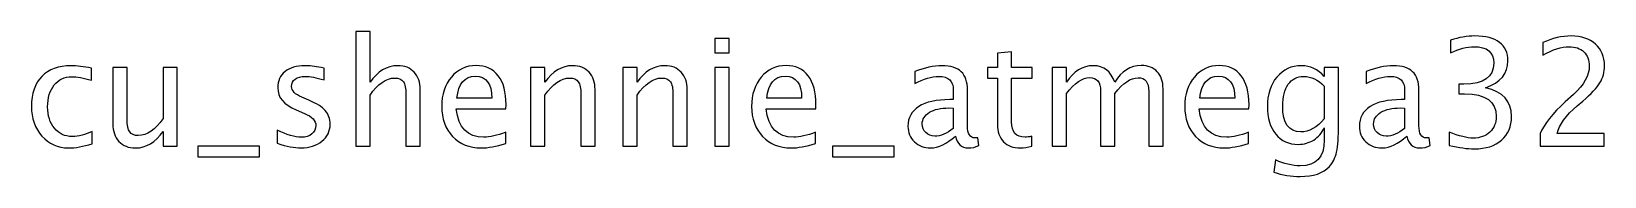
# Model space of a CAD drawing. Header units: centimetres. Extents: x -55 to 43, y -73 to 74.
# Drawn here: x -17.68 to -4.22, y 2.38 to 3.62 of the extents above; entities that cross this region are included whole.
import ezdxf

# ---------------------------------------------------------------- set-up
doc = ezdxf.new("R2010")
doc.units = ezdxf.units.CM
doc.header["$MEASUREMENT"] = 0
doc.layers.add('Layer 1', color=7, linetype='Continuous')

msp = doc.modelspace()

# ---------------------------------------------------------------- linework, layer by layer
at = {"layer": 'Layer 1'}
for points, knots in [([(-14.90123, 2.63997), (-14.90123, 2.63997), (-14.90123, 3.61914), (-14.90123, 3.61914), (-14.90123, 3.61914), (-14.90123, 3.61914), (-14.77931, 3.61914), (-14.77931, 3.61914), (-14.77931, 3.61914), (-14.77931, 3.61914), (-14.77931, 3.18586), (-14.77931, 3.18586), (-14.77931, 3.18586), (-14.71475, 3.28005), (-14.63559, 3.32704), (-14.54203, 3.32704), (-14.54203, 3.32704), (-14.48319, 3.32704), (-14.43641, 3.30863), (-14.40191, 3.27158), (-14.40191, 3.27158), (-14.36741, 3.23475), (-14.35005, 3.18501), (-14.35005, 3.12278), (-14.35005, 3.12278), (-14.35005, 3.12278), (-14.35005, 2.63997), (-14.35005, 2.63997), (-14.35005, 2.63997), (-14.35005, 2.63997), (-14.47197, 2.63997), (-14.47197, 2.63997), (-14.47197, 2.63997), (-14.47197, 2.63997), (-14.47197, 3.08299), (-14.47197, 3.08299), (-14.47197, 3.08299), (-14.47197, 3.13294), (-14.47938, 3.1685), (-14.49398, 3.18967), (-14.49398, 3.18967), (-14.5088, 3.21105), (-14.53314, 3.22163), (-14.56722, 3.22163), (-14.56722, 3.22163), (-14.64215, 3.22163), (-14.71285, 3.17274), (-14.77931, 3.07495), (-14.77931, 3.07495), (-14.77931, 3.07495), (-14.77931, 2.63997), (-14.77931, 2.63997), (-14.77931, 2.63997), (-14.77931, 2.63997), (-14.90123, 2.63997), (-14.90123, 2.63997)], [0, 0, 0, 0, 0.06666667, 0.06666667, 0.06666667, 0.06666667, 0.13333333, 0.13333333, 0.13333333, 0.13333333, 0.2, 0.2, 0.2, 0.2, 0.26666667, 0.26666667, 0.26666667, 0.26666667, 0.33333333, 0.33333333, 0.33333333, 0.33333333, 0.4, 0.4, 0.4, 0.4, 0.46666667, 0.46666667, 0.46666667, 0.46666667, 0.53333333, 0.53333333, 0.53333333, 0.53333333, 0.6, 0.6, 0.6, 0.6, 0.66666667, 0.66666667, 0.66666667, 0.66666667, 0.73333333, 0.73333333, 0.73333333, 0.73333333, 0.8, 0.8, 0.8, 0.8, 0.86666667, 0.86666667, 0.86666667, 0.86666667, 1, 1, 1, 1]), ([(-11.82888, 3.43626), (-11.82888, 3.43626), (-11.82888, 3.55818), (-11.82888, 3.55818), (-11.82888, 3.55818), (-11.82888, 3.55818), (-11.70696, 3.55818), (-11.70696, 3.55818), (-11.70696, 3.55818), (-11.70696, 3.55818), (-11.70696, 3.43626), (-11.70696, 3.43626), (-11.70696, 3.43626), (-11.70696, 3.43626), (-11.82888, 3.43626), (-11.82888, 3.43626)], [0, 0, 0, 0, 0.2, 0.2, 0.2, 0.2, 0.4, 0.4, 0.4, 0.4, 0.6, 0.6, 0.6, 0.6, 1, 1, 1, 1]), ([(-5.54894, 2.64632), (-5.54894, 2.64632), (-5.54894, 2.76062), (-5.54894, 2.76062), (-5.54894, 2.76062), (-5.46173, 2.72591), (-5.39336, 2.70855), (-5.3432, 2.70855), (-5.3432, 2.70855), (-5.28414, 2.70855), (-5.23652, 2.72548), (-5.1999, 2.75956), (-5.1999, 2.75956), (-5.16328, 2.79364), (-5.14508, 2.83809), (-5.14508, 2.8927), (-5.14508, 2.8927), (-5.14508, 3.02224), (-5.23525, 3.08701), (-5.41559, 3.08701), (-5.41559, 3.08701), (-5.41559, 3.08701), (-5.46385, 3.08701), (-5.46385, 3.08701), (-5.46385, 3.08701), (-5.46385, 3.08701), (-5.46385, 3.16893), (-5.46385, 3.16893), (-5.46385, 3.16893), (-5.46385, 3.16893), (-5.42109, 3.16956), (-5.42109, 3.16956), (-5.42109, 3.16956), (-5.25155, 3.16956), (-5.16667, 3.22925), (-5.16667, 3.34884), (-5.16667, 3.34884), (-5.16667, 3.44261), (-5.22297, 3.4896), (-5.33537, 3.4896), (-5.33537, 3.4896), (-5.39569, 3.4896), (-5.46258, 3.47224), (-5.53624, 3.43753), (-5.53624, 3.43753), (-5.53624, 3.43753), (-5.53624, 3.54421), (-5.53624, 3.54421), (-5.53624, 3.54421), (-5.46406, 3.56876), (-5.39442, 3.58104), (-5.32754, 3.58104), (-5.32754, 3.58104), (-5.23652, 3.58104), (-5.16646, 3.56284), (-5.11777, 3.52643), (-5.11777, 3.52643), (-5.06909, 3.49024), (-5.04475, 3.43753), (-5.04475, 3.36853), (-5.04475, 3.36853), (-5.04475, 3.26079), (-5.10846, 3.18395), (-5.2361, 3.13823), (-5.2361, 3.13823), (-5.08814, 3.10373), (-5.01427, 3.02266), (-5.01427, 2.89461), (-5.01427, 2.89461), (-5.01427, 2.80825), (-5.04284, 2.7403), (-5.09978, 2.69098), (-5.09978, 2.69098), (-5.15672, 2.64166), (-5.23504, 2.61711), (-5.33452, 2.61711), (-5.33452, 2.61711), (-5.39125, 2.61711), (-5.46258, 2.62685), (-5.54894, 2.64632)], [0, 0, 0, 0, 0.04761905, 0.04761905, 0.04761905, 0.04761905, 0.0952381, 0.0952381, 0.0952381, 0.0952381, 0.14285714, 0.14285714, 0.14285714, 0.14285714, 0.19047619, 0.19047619, 0.19047619, 0.19047619, 0.23809524, 0.23809524, 0.23809524, 0.23809524, 0.28571429, 0.28571429, 0.28571429, 0.28571429, 0.33333333, 0.33333333, 0.33333333, 0.33333333, 0.38095238, 0.38095238, 0.38095238, 0.38095238, 0.42857143, 0.42857143, 0.42857143, 0.42857143, 0.47619048, 0.47619048, 0.47619048, 0.47619048, 0.52380952, 0.52380952, 0.52380952, 0.52380952, 0.57142857, 0.57142857, 0.57142857, 0.57142857, 0.61904762, 0.61904762, 0.61904762, 0.61904762, 0.66666667, 0.66666667, 0.66666667, 0.66666667, 0.71428571, 0.71428571, 0.71428571, 0.71428571, 0.76190476, 0.76190476, 0.76190476, 0.76190476, 0.80952381, 0.80952381, 0.80952381, 0.80952381, 0.85714286, 0.85714286, 0.85714286, 0.85714286, 0.9047619, 0.9047619, 0.9047619, 0.9047619, 1, 1, 1, 1]), ([(-4.77001, 2.63997), (-4.77001, 2.63997), (-4.77001, 2.74665), (-4.77001, 2.74665), (-4.77001, 2.74665), (-4.73445, 2.82984), (-4.66269, 2.92064), (-4.55453, 3.01864), (-4.55453, 3.01864), (-4.55453, 3.01864), (-4.48468, 3.0813), (-4.48468, 3.0813), (-4.48468, 3.0813), (-4.39472, 3.163), (-4.34964, 3.24386), (-4.34964, 3.32429), (-4.34964, 3.32429), (-4.34964, 3.37572), (-4.36509, 3.41594), (-4.39578, 3.44536), (-4.39578, 3.44536), (-4.42647, 3.47478), (-4.46902, 3.4896), (-4.52299, 3.4896), (-4.52299, 3.4896), (-4.58607, 3.4896), (-4.66079, 3.46547), (-4.74715, 3.41721), (-4.74715, 3.41721), (-4.74715, 3.41721), (-4.74715, 3.52389), (-4.74715, 3.52389), (-4.74715, 3.52389), (-4.66566, 3.56199), (-4.58459, 3.58104), (-4.50373, 3.58104), (-4.50373, 3.58104), (-4.4178, 3.58104), (-4.34879, 3.55797), (-4.29672, 3.51161), (-4.29672, 3.51161), (-4.24486, 3.46526), (-4.21883, 3.40388), (-4.21883, 3.32725), (-4.21883, 3.32725), (-4.21883, 3.27222), (-4.23195, 3.22332), (-4.2582, 3.18078), (-4.2582, 3.18078), (-4.28466, 3.13802), (-4.33355, 3.08638), (-4.40531, 3.02542), (-4.40531, 3.02542), (-4.40531, 3.02542), (-4.45251, 2.9852), (-4.45251, 2.9852), (-4.45251, 2.9852), (-4.55072, 2.90201), (-4.60745, 2.82243), (-4.62269, 2.74665), (-4.62269, 2.74665), (-4.62269, 2.74665), (-4.22264, 2.74665), (-4.22264, 2.74665), (-4.22264, 2.74665), (-4.22264, 2.74665), (-4.22264, 2.63997), (-4.22264, 2.63997), (-4.22264, 2.63997), (-4.22264, 2.63997), (-4.77001, 2.63997), (-4.77001, 2.63997)], [0, 0, 0, 0, 0.05263158, 0.05263158, 0.05263158, 0.05263158, 0.10526316, 0.10526316, 0.10526316, 0.10526316, 0.15789474, 0.15789474, 0.15789474, 0.15789474, 0.21052632, 0.21052632, 0.21052632, 0.21052632, 0.26315789, 0.26315789, 0.26315789, 0.26315789, 0.31578947, 0.31578947, 0.31578947, 0.31578947, 0.36842105, 0.36842105, 0.36842105, 0.36842105, 0.42105263, 0.42105263, 0.42105263, 0.42105263, 0.47368421, 0.47368421, 0.47368421, 0.47368421, 0.52631579, 0.52631579, 0.52631579, 0.52631579, 0.57894737, 0.57894737, 0.57894737, 0.57894737, 0.63157895, 0.63157895, 0.63157895, 0.63157895, 0.68421053, 0.68421053, 0.68421053, 0.68421053, 0.73684211, 0.73684211, 0.73684211, 0.73684211, 0.78947368, 0.78947368, 0.78947368, 0.78947368, 0.84210526, 0.84210526, 0.84210526, 0.84210526, 0.89473684, 0.89473684, 0.89473684, 0.89473684, 1, 1, 1, 1]), ([(-9.11701, 2.64018), (-9.15469, 2.62981), (-9.18749, 2.62473), (-9.21522, 2.62473), (-9.21522, 2.62473), (-9.27745, 2.62473), (-9.32592, 2.64251), (-9.36064, 2.67807), (-9.36064, 2.67807), (-9.39556, 2.71363), (-9.41292, 2.76295), (-9.41292, 2.82624), (-9.41292, 2.82624), (-9.41292, 2.82624), (-9.41292, 3.22163), (-9.41292, 3.22163), (-9.41292, 3.22163), (-9.41292, 3.22163), (-9.49716, 3.22163), (-9.49716, 3.22163), (-9.49716, 3.22163), (-9.49716, 3.22163), (-9.49716, 3.31307), (-9.49716, 3.31307), (-9.49716, 3.31307), (-9.49716, 3.31307), (-9.41292, 3.31307), (-9.41292, 3.31307), (-9.41292, 3.31307), (-9.41292, 3.31307), (-9.41292, 3.43478), (-9.41292, 3.43478), (-9.41292, 3.43478), (-9.41292, 3.43478), (-9.291, 3.44642), (-9.291, 3.44642), (-9.291, 3.44642), (-9.291, 3.44642), (-9.291, 3.31307), (-9.291, 3.31307), (-9.291, 3.31307), (-9.291, 3.31307), (-9.11447, 3.31307), (-9.11447, 3.31307), (-9.11447, 3.31307), (-9.11447, 3.31307), (-9.11447, 3.22163), (-9.11447, 3.22163), (-9.11447, 3.22163), (-9.11447, 3.22163), (-9.291, 3.22163), (-9.291, 3.22163), (-9.291, 3.22163), (-9.291, 3.22163), (-9.291, 2.84825), (-9.291, 2.84825), (-9.291, 2.84825), (-9.291, 2.7602), (-9.25269, 2.71617), (-9.17628, 2.71617), (-9.17628, 2.71617), (-9.15998, 2.71617), (-9.14029, 2.71892), (-9.11701, 2.72421), (-9.11701, 2.72421), (-9.11701, 2.72421), (-9.11701, 2.64018), (-9.11701, 2.64018)], [0, 0, 0, 0, 0.05555556, 0.05555556, 0.05555556, 0.05555556, 0.11111111, 0.11111111, 0.11111111, 0.11111111, 0.16666667, 0.16666667, 0.16666667, 0.16666667, 0.22222222, 0.22222222, 0.22222222, 0.22222222, 0.27777778, 0.27777778, 0.27777778, 0.27777778, 0.33333333, 0.33333333, 0.33333333, 0.33333333, 0.38888889, 0.38888889, 0.38888889, 0.38888889, 0.44444444, 0.44444444, 0.44444444, 0.44444444, 0.5, 0.5, 0.5, 0.5, 0.55555556, 0.55555556, 0.55555556, 0.55555556, 0.61111111, 0.61111111, 0.61111111, 0.61111111, 0.66666667, 0.66666667, 0.66666667, 0.66666667, 0.72222222, 0.72222222, 0.72222222, 0.72222222, 0.77777778, 0.77777778, 0.77777778, 0.77777778, 0.83333333, 0.83333333, 0.83333333, 0.83333333, 0.88888889, 0.88888889, 0.88888889, 0.88888889, 1, 1, 1, 1]), ([(-17.15506, 2.66029), (-17.23401, 2.63658), (-17.30217, 2.62473), (-17.35953, 2.62473), (-17.35953, 2.62473), (-17.45055, 2.62473), (-17.5259, 2.65839), (-17.5858, 2.72548), (-17.5858, 2.72548), (-17.6457, 2.79279), (-17.67576, 2.87767), (-17.67576, 2.97991), (-17.67576, 2.97991), (-17.67576, 3.08913), (-17.64613, 3.17443), (-17.58686, 3.23539), (-17.58686, 3.23539), (-17.52759, 3.29656), (-17.44483, 3.32704), (-17.33857, 3.32704), (-17.33857, 3.32704), (-17.28629, 3.32704), (-17.22745, 3.31984), (-17.16268, 3.30545), (-17.16268, 3.30545), (-17.16268, 3.30545), (-17.16268, 3.20258), (-17.16268, 3.20258), (-17.16268, 3.20258), (-17.23147, 3.2229), (-17.28756, 3.23306), (-17.33074, 3.23306), (-17.33074, 3.23306), (-17.3934, 3.23306), (-17.44356, 3.20957), (-17.48103, 3.16279), (-17.48103, 3.16279), (-17.51849, 3.11601), (-17.53733, 3.05357), (-17.53733, 2.97567), (-17.53733, 2.97567), (-17.53733, 2.90011), (-17.51786, 2.83915), (-17.47912, 2.79237), (-17.47912, 2.79237), (-17.44039, 2.7458), (-17.3898, 2.72252), (-17.32693, 2.72252), (-17.32693, 2.72252), (-17.27126, 2.72252), (-17.21411, 2.73691), (-17.15506, 2.7657), (-17.15506, 2.7657), (-17.15506, 2.7657), (-17.15506, 2.66029), (-17.15506, 2.66029)], [0, 0, 0, 0, 0.06666667, 0.06666667, 0.06666667, 0.06666667, 0.13333333, 0.13333333, 0.13333333, 0.13333333, 0.2, 0.2, 0.2, 0.2, 0.26666667, 0.26666667, 0.26666667, 0.26666667, 0.33333333, 0.33333333, 0.33333333, 0.33333333, 0.4, 0.4, 0.4, 0.4, 0.46666667, 0.46666667, 0.46666667, 0.46666667, 0.53333333, 0.53333333, 0.53333333, 0.53333333, 0.6, 0.6, 0.6, 0.6, 0.66666667, 0.66666667, 0.66666667, 0.66666667, 0.73333333, 0.73333333, 0.73333333, 0.73333333, 0.8, 0.8, 0.8, 0.8, 0.86666667, 0.86666667, 0.86666667, 0.86666667, 1, 1, 1, 1]), ([(-16.55033, 2.63997), (-16.55033, 2.63997), (-16.55033, 2.76655), (-16.55033, 2.76655), (-16.55033, 2.76655), (-16.61531, 2.67193), (-16.69426, 2.62473), (-16.78697, 2.62473), (-16.78697, 2.62473), (-16.84582, 2.62473), (-16.89259, 2.64315), (-16.92731, 2.68019), (-16.92731, 2.68019), (-16.96223, 2.71723), (-16.97959, 2.76697), (-16.97959, 2.82984), (-16.97959, 2.82984), (-16.97959, 2.82984), (-16.97959, 3.31307), (-16.97959, 3.31307), (-16.97959, 3.31307), (-16.97959, 3.31307), (-16.85767, 3.31307), (-16.85767, 3.31307), (-16.85767, 3.31307), (-16.85767, 3.31307), (-16.85767, 2.86963), (-16.85767, 2.86963), (-16.85767, 2.86963), (-16.85767, 2.81904), (-16.85026, 2.78327), (-16.83566, 2.7621), (-16.83566, 2.7621), (-16.82084, 2.74072), (-16.79629, 2.73014), (-16.76178, 2.73014), (-16.76178, 2.73014), (-16.68728, 2.73014), (-16.61658, 2.77904), (-16.55033, 2.87704), (-16.55033, 2.87704), (-16.55033, 2.87704), (-16.55033, 3.31307), (-16.55033, 3.31307), (-16.55033, 3.31307), (-16.55033, 3.31307), (-16.42841, 3.31307), (-16.42841, 3.31307), (-16.42841, 3.31307), (-16.42841, 3.31307), (-16.42841, 2.63997), (-16.42841, 2.63997), (-16.42841, 2.63997), (-16.42841, 2.63997), (-16.55033, 2.63997), (-16.55033, 2.63997)], [0, 0, 0, 0, 0.06666667, 0.06666667, 0.06666667, 0.06666667, 0.13333333, 0.13333333, 0.13333333, 0.13333333, 0.2, 0.2, 0.2, 0.2, 0.26666667, 0.26666667, 0.26666667, 0.26666667, 0.33333333, 0.33333333, 0.33333333, 0.33333333, 0.4, 0.4, 0.4, 0.4, 0.46666667, 0.46666667, 0.46666667, 0.46666667, 0.53333333, 0.53333333, 0.53333333, 0.53333333, 0.6, 0.6, 0.6, 0.6, 0.66666667, 0.66666667, 0.66666667, 0.66666667, 0.73333333, 0.73333333, 0.73333333, 0.73333333, 0.8, 0.8, 0.8, 0.8, 0.86666667, 0.86666667, 0.86666667, 0.86666667, 1, 1, 1, 1]), ([(-15.57285, 2.6641), (-15.57285, 2.6641), (-15.57285, 2.77586), (-15.57285, 2.77586), (-15.57285, 2.77586), (-15.49305, 2.73607), (-15.42384, 2.71617), (-15.36478, 2.71617), (-15.36478, 2.71617), (-15.32964, 2.71617), (-15.30043, 2.7257), (-15.27736, 2.74475), (-15.27736, 2.74475), (-15.25429, 2.76358), (-15.24265, 2.78729), (-15.24265, 2.81587), (-15.24265, 2.81587), (-15.24265, 2.85756), (-15.27503, 2.89207), (-15.3398, 2.91937), (-15.3398, 2.91937), (-15.3398, 2.91937), (-15.41114, 2.94964), (-15.41114, 2.94964), (-15.41114, 2.94964), (-15.51633, 2.99324), (-15.56904, 3.05632), (-15.56904, 3.13823), (-15.56904, 3.13823), (-15.56904, 3.19687), (-15.5483, 3.24301), (-15.50681, 3.27666), (-15.50681, 3.27666), (-15.46532, 3.31032), (-15.40838, 3.32704), (-15.33621, 3.32704), (-15.33621, 3.32704), (-15.29874, 3.32704), (-15.25217, 3.32196), (-15.19693, 3.31159), (-15.19693, 3.31159), (-15.19693, 3.31159), (-15.17153, 3.30672), (-15.17153, 3.30672), (-15.17153, 3.30672), (-15.17153, 3.30672), (-15.17153, 3.20512), (-15.17153, 3.20512), (-15.17153, 3.20512), (-15.23947, 3.22544), (-15.29366, 3.2356), (-15.33409, 3.2356), (-15.33409, 3.2356), (-15.36965, 3.2356), (-15.3978, 3.22777), (-15.41918, 3.21232), (-15.41918, 3.21232), (-15.44035, 3.19687), (-15.45093, 3.17612), (-15.45093, 3.15009), (-15.45093, 3.15009), (-15.45093, 3.11347), (-15.4213, 3.08235), (-15.36182, 3.05717), (-15.36182, 3.05717), (-15.36182, 3.05717), (-15.30319, 3.0324), (-15.30319, 3.0324), (-15.30319, 3.0324), (-15.23672, 3.00446), (-15.18973, 2.97483), (-15.16222, 2.94371), (-15.16222, 2.94371), (-15.13449, 2.9126), (-15.12073, 2.87365), (-15.12073, 2.82708), (-15.12073, 2.82708), (-15.12073, 2.76803), (-15.14401, 2.71956), (-15.19079, 2.68167), (-15.19079, 2.68167), (-15.23736, 2.64378), (-15.29705, 2.62473), (-15.36965, 2.62473), (-15.36965, 2.62473), (-15.42553, 2.62473), (-15.49305, 2.63785), (-15.57285, 2.6641)], [0, 0, 0, 0, 0.04347826, 0.04347826, 0.04347826, 0.04347826, 0.08695652, 0.08695652, 0.08695652, 0.08695652, 0.13043478, 0.13043478, 0.13043478, 0.13043478, 0.17391304, 0.17391304, 0.17391304, 0.17391304, 0.2173913, 0.2173913, 0.2173913, 0.2173913, 0.26086957, 0.26086957, 0.26086957, 0.26086957, 0.30434783, 0.30434783, 0.30434783, 0.30434783, 0.34782609, 0.34782609, 0.34782609, 0.34782609, 0.39130435, 0.39130435, 0.39130435, 0.39130435, 0.43478261, 0.43478261, 0.43478261, 0.43478261, 0.47826087, 0.47826087, 0.47826087, 0.47826087, 0.52173913, 0.52173913, 0.52173913, 0.52173913, 0.56521739, 0.56521739, 0.56521739, 0.56521739, 0.60869565, 0.60869565, 0.60869565, 0.60869565, 0.65217391, 0.65217391, 0.65217391, 0.65217391, 0.69565217, 0.69565217, 0.69565217, 0.69565217, 0.73913043, 0.73913043, 0.73913043, 0.73913043, 0.7826087, 0.7826087, 0.7826087, 0.7826087, 0.82608696, 0.82608696, 0.82608696, 0.82608696, 0.86956522, 0.86956522, 0.86956522, 0.86956522, 0.91304348, 0.91304348, 0.91304348, 0.91304348, 1, 1, 1, 1]), ([(-13.61895, 2.66156), (-13.70086, 2.63701), (-13.77093, 2.62473), (-13.82935, 2.62473), (-13.82935, 2.62473), (-13.92904, 2.62473), (-14.01011, 2.65775), (-14.07255, 2.72358), (-14.07255, 2.72358), (-14.13499, 2.78941), (-14.16632, 2.87471), (-14.16632, 2.9797), (-14.16632, 2.9797), (-14.16632, 3.08151), (-14.1388, 3.16512), (-14.08356, 3.23052), (-14.08356, 3.23052), (-14.02831, 3.29571), (-13.95762, 3.32831), (-13.87147, 3.32831), (-13.87147, 3.32831), (-13.78998, 3.32831), (-13.7269, 3.29931), (-13.68245, 3.24132), (-13.68245, 3.24132), (-13.638, 3.18332), (-13.61577, 3.10119), (-13.61577, 2.99472), (-13.61577, 2.99472), (-13.61577, 2.99472), (-13.61641, 2.95747), (-13.61641, 2.95747), (-13.61641, 2.95747), (-13.61641, 2.95747), (-14.04186, 2.95747), (-14.04186, 2.95747), (-14.04186, 2.95747), (-14.02408, 2.7966), (-13.94555, 2.71617), (-13.80649, 2.71617), (-13.80649, 2.71617), (-13.75547, 2.71617), (-13.69303, 2.73056), (-13.61895, 2.75935), (-13.61895, 2.75935), (-13.61895, 2.75935), (-13.61895, 2.66156), (-13.61895, 2.66156)], [0, 0, 0, 0, 0.07692308, 0.07692308, 0.07692308, 0.07692308, 0.15384615, 0.15384615, 0.15384615, 0.15384615, 0.23076923, 0.23076923, 0.23076923, 0.23076923, 0.30769231, 0.30769231, 0.30769231, 0.30769231, 0.38461538, 0.38461538, 0.38461538, 0.38461538, 0.46153846, 0.46153846, 0.46153846, 0.46153846, 0.53846154, 0.53846154, 0.53846154, 0.53846154, 0.61538462, 0.61538462, 0.61538462, 0.61538462, 0.69230769, 0.69230769, 0.69230769, 0.69230769, 0.76923077, 0.76923077, 0.76923077, 0.76923077, 0.84615385, 0.84615385, 0.84615385, 0.84615385, 1, 1, 1, 1]), ([(-14.03551, 3.04891), (-14.03551, 3.04891), (-13.73833, 3.04891), (-13.73833, 3.04891), (-13.73833, 3.04891), (-13.73833, 3.17422), (-13.78511, 3.23687), (-13.87845, 3.23687), (-13.87845, 3.23687), (-13.97243, 3.23687), (-14.02471, 3.17422), (-14.03551, 3.04891)], [0, 0, 0, 0, 0.25, 0.25, 0.25, 0.25, 0.5, 0.5, 0.5, 0.5, 1, 1, 1, 1]), ([(-13.40538, 2.63997), (-13.40538, 2.63997), (-13.40538, 3.31307), (-13.40538, 3.31307), (-13.40538, 3.31307), (-13.40538, 3.31307), (-13.28346, 3.31307), (-13.28346, 3.31307), (-13.28346, 3.31307), (-13.28346, 3.31307), (-13.28346, 3.18586), (-13.28346, 3.18586), (-13.28346, 3.18586), (-13.2189, 3.28005), (-13.13974, 3.32704), (-13.04618, 3.32704), (-13.04618, 3.32704), (-12.98734, 3.32704), (-12.94056, 3.30863), (-12.90606, 3.27158), (-12.90606, 3.27158), (-12.87156, 3.23475), (-12.8542, 3.18501), (-12.8542, 3.12278), (-12.8542, 3.12278), (-12.8542, 3.12278), (-12.8542, 2.63997), (-12.8542, 2.63997), (-12.8542, 2.63997), (-12.8542, 2.63997), (-12.97612, 2.63997), (-12.97612, 2.63997), (-12.97612, 2.63997), (-12.97612, 2.63997), (-12.97612, 3.08299), (-12.97612, 3.08299), (-12.97612, 3.08299), (-12.97612, 3.13294), (-12.98353, 3.1685), (-12.99813, 3.18967), (-12.99813, 3.18967), (-13.01295, 3.21105), (-13.03729, 3.22163), (-13.07137, 3.22163), (-13.07137, 3.22163), (-13.1463, 3.22163), (-13.217, 3.17274), (-13.28346, 3.07495), (-13.28346, 3.07495), (-13.28346, 3.07495), (-13.28346, 2.63997), (-13.28346, 2.63997), (-13.28346, 2.63997), (-13.28346, 2.63997), (-13.40538, 2.63997), (-13.40538, 2.63997)], [0, 0, 0, 0, 0.06666667, 0.06666667, 0.06666667, 0.06666667, 0.13333333, 0.13333333, 0.13333333, 0.13333333, 0.2, 0.2, 0.2, 0.2, 0.26666667, 0.26666667, 0.26666667, 0.26666667, 0.33333333, 0.33333333, 0.33333333, 0.33333333, 0.4, 0.4, 0.4, 0.4, 0.46666667, 0.46666667, 0.46666667, 0.46666667, 0.53333333, 0.53333333, 0.53333333, 0.53333333, 0.6, 0.6, 0.6, 0.6, 0.66666667, 0.66666667, 0.66666667, 0.66666667, 0.73333333, 0.73333333, 0.73333333, 0.73333333, 0.8, 0.8, 0.8, 0.8, 0.86666667, 0.86666667, 0.86666667, 0.86666667, 1, 1, 1, 1]), ([(-12.61713, 2.63997), (-12.61713, 2.63997), (-12.61713, 3.31307), (-12.61713, 3.31307), (-12.61713, 3.31307), (-12.61713, 3.31307), (-12.49521, 3.31307), (-12.49521, 3.31307), (-12.49521, 3.31307), (-12.49521, 3.31307), (-12.49521, 3.18586), (-12.49521, 3.18586), (-12.49521, 3.18586), (-12.43065, 3.28005), (-12.35149, 3.32704), (-12.25793, 3.32704), (-12.25793, 3.32704), (-12.19909, 3.32704), (-12.15231, 3.30863), (-12.11781, 3.27158), (-12.11781, 3.27158), (-12.08331, 3.23475), (-12.06595, 3.18501), (-12.06595, 3.12278), (-12.06595, 3.12278), (-12.06595, 3.12278), (-12.06595, 2.63997), (-12.06595, 2.63997), (-12.06595, 2.63997), (-12.06595, 2.63997), (-12.18787, 2.63997), (-12.18787, 2.63997), (-12.18787, 2.63997), (-12.18787, 2.63997), (-12.18787, 3.08299), (-12.18787, 3.08299), (-12.18787, 3.08299), (-12.18787, 3.13294), (-12.19528, 3.1685), (-12.20988, 3.18967), (-12.20988, 3.18967), (-12.2247, 3.21105), (-12.24904, 3.22163), (-12.28312, 3.22163), (-12.28312, 3.22163), (-12.35805, 3.22163), (-12.42875, 3.17274), (-12.49521, 3.07495), (-12.49521, 3.07495), (-12.49521, 3.07495), (-12.49521, 2.63997), (-12.49521, 2.63997), (-12.49521, 2.63997), (-12.49521, 2.63997), (-12.61713, 2.63997), (-12.61713, 2.63997)], [0, 0, 0, 0, 0.06666667, 0.06666667, 0.06666667, 0.06666667, 0.13333333, 0.13333333, 0.13333333, 0.13333333, 0.2, 0.2, 0.2, 0.2, 0.26666667, 0.26666667, 0.26666667, 0.26666667, 0.33333333, 0.33333333, 0.33333333, 0.33333333, 0.4, 0.4, 0.4, 0.4, 0.46666667, 0.46666667, 0.46666667, 0.46666667, 0.53333333, 0.53333333, 0.53333333, 0.53333333, 0.6, 0.6, 0.6, 0.6, 0.66666667, 0.66666667, 0.66666667, 0.66666667, 0.73333333, 0.73333333, 0.73333333, 0.73333333, 0.8, 0.8, 0.8, 0.8, 0.86666667, 0.86666667, 0.86666667, 0.86666667, 1, 1, 1, 1]), ([(-11.82888, 2.63997), (-11.82888, 2.63997), (-11.82888, 3.31307), (-11.82888, 3.31307), (-11.82888, 3.31307), (-11.82888, 3.31307), (-11.70696, 3.31307), (-11.70696, 3.31307), (-11.70696, 3.31307), (-11.70696, 3.31307), (-11.70696, 2.63997), (-11.70696, 2.63997), (-11.70696, 2.63997), (-11.70696, 2.63997), (-11.82888, 2.63997), (-11.82888, 2.63997)], [0, 0, 0, 0, 0.2, 0.2, 0.2, 0.2, 0.4, 0.4, 0.4, 0.4, 0.6, 0.6, 0.6, 0.6, 1, 1, 1, 1]), ([(-10.96782, 2.66156), (-11.04973, 2.63701), (-11.1198, 2.62473), (-11.17822, 2.62473), (-11.17822, 2.62473), (-11.27791, 2.62473), (-11.35898, 2.65775), (-11.42142, 2.72358), (-11.42142, 2.72358), (-11.48386, 2.78941), (-11.51519, 2.87471), (-11.51519, 2.9797), (-11.51519, 2.9797), (-11.51519, 3.08151), (-11.48767, 3.16512), (-11.43243, 3.23052), (-11.43243, 3.23052), (-11.37718, 3.29571), (-11.30649, 3.32831), (-11.22034, 3.32831), (-11.22034, 3.32831), (-11.13885, 3.32831), (-11.07577, 3.29931), (-11.03132, 3.24132), (-11.03132, 3.24132), (-10.98687, 3.18332), (-10.96464, 3.10119), (-10.96464, 2.99472), (-10.96464, 2.99472), (-10.96464, 2.99472), (-10.96528, 2.95747), (-10.96528, 2.95747), (-10.96528, 2.95747), (-10.96528, 2.95747), (-11.39073, 2.95747), (-11.39073, 2.95747), (-11.39073, 2.95747), (-11.37295, 2.7966), (-11.29442, 2.71617), (-11.15536, 2.71617), (-11.15536, 2.71617), (-11.10434, 2.71617), (-11.0419, 2.73056), (-10.96782, 2.75935), (-10.96782, 2.75935), (-10.96782, 2.75935), (-10.96782, 2.66156), (-10.96782, 2.66156)], [0, 0, 0, 0, 0.07692308, 0.07692308, 0.07692308, 0.07692308, 0.15384615, 0.15384615, 0.15384615, 0.15384615, 0.23076923, 0.23076923, 0.23076923, 0.23076923, 0.30769231, 0.30769231, 0.30769231, 0.30769231, 0.38461538, 0.38461538, 0.38461538, 0.38461538, 0.46153846, 0.46153846, 0.46153846, 0.46153846, 0.53846154, 0.53846154, 0.53846154, 0.53846154, 0.61538462, 0.61538462, 0.61538462, 0.61538462, 0.69230769, 0.69230769, 0.69230769, 0.69230769, 0.76923077, 0.76923077, 0.76923077, 0.76923077, 0.84615385, 0.84615385, 0.84615385, 0.84615385, 1, 1, 1, 1]), ([(-11.38438, 3.04891), (-11.38438, 3.04891), (-11.0872, 3.04891), (-11.0872, 3.04891), (-11.0872, 3.04891), (-11.0872, 3.17422), (-11.13398, 3.23687), (-11.22732, 3.23687), (-11.22732, 3.23687), (-11.3213, 3.23687), (-11.37358, 3.17422), (-11.38438, 3.04891)], [0, 0, 0, 0, 0.25, 0.25, 0.25, 0.25, 0.5, 0.5, 0.5, 0.5, 1, 1, 1, 1]), ([(-9.77233, 2.7257), (-9.84556, 2.65839), (-9.91605, 2.62473), (-9.98378, 2.62473), (-9.98378, 2.62473), (-10.03945, 2.62473), (-10.08581, 2.64209), (-10.12242, 2.67701), (-10.12242, 2.67701), (-10.15925, 2.71194), (-10.17767, 2.75596), (-10.17767, 2.80909), (-10.17767, 2.80909), (-10.17767, 2.88254), (-10.14677, 2.93906), (-10.08496, 2.97843), (-10.08496, 2.97843), (-10.02315, 3.0178), (-9.93446, 3.03748), (-9.81889, 3.03748), (-9.81889, 3.03748), (-9.81889, 3.03748), (-9.79032, 3.03748), (-9.79032, 3.03748), (-9.79032, 3.03748), (-9.79032, 3.03748), (-9.79032, 3.11855), (-9.79032, 3.11855), (-9.79032, 3.11855), (-9.79032, 3.19665), (-9.83096, 3.2356), (-9.91245, 3.2356), (-9.91245, 3.2356), (-9.97553, 3.2356), (-10.04453, 3.2157), (-10.11925, 3.17591), (-10.11925, 3.17591), (-10.11925, 3.17591), (-10.11925, 3.27624), (-10.11925, 3.27624), (-10.11925, 3.27624), (-10.03712, 3.31011), (-9.95965, 3.32704), (-9.88705, 3.32704), (-9.88705, 3.32704), (-9.81233, 3.32704), (-9.75709, 3.31011), (-9.72174, 3.27603), (-9.72174, 3.27603), (-9.68618, 3.24195), (-9.6684, 3.18946), (-9.6684, 3.11855), (-9.6684, 3.11855), (-9.6684, 3.11855), (-9.6684, 2.81438), (-9.6684, 2.81438), (-9.6684, 2.81438), (-9.6684, 2.74475), (-9.64702, 2.70982), (-9.60405, 2.70982), (-9.60405, 2.70982), (-9.59876, 2.70982), (-9.59093, 2.71067), (-9.58056, 2.71236), (-9.58056, 2.71236), (-9.58056, 2.71236), (-9.57188, 2.64463), (-9.57188, 2.64463), (-9.57188, 2.64463), (-9.59961, 2.63129), (-9.63009, 2.62473), (-9.66353, 2.62473), (-9.66353, 2.62473), (-9.72047, 2.62473), (-9.75666, 2.65839), (-9.77233, 2.7257)], [0, 0, 0, 0, 0.05, 0.05, 0.05, 0.05, 0.1, 0.1, 0.1, 0.1, 0.15, 0.15, 0.15, 0.15, 0.2, 0.2, 0.2, 0.2, 0.25, 0.25, 0.25, 0.25, 0.3, 0.3, 0.3, 0.3, 0.35, 0.35, 0.35, 0.35, 0.4, 0.4, 0.4, 0.4, 0.45, 0.45, 0.45, 0.45, 0.5, 0.5, 0.5, 0.5, 0.55, 0.55, 0.55, 0.55, 0.6, 0.6, 0.6, 0.6, 0.65, 0.65, 0.65, 0.65, 0.7, 0.7, 0.7, 0.7, 0.75, 0.75, 0.75, 0.75, 0.8, 0.8, 0.8, 0.8, 0.85, 0.85, 0.85, 0.85, 0.9, 0.9, 0.9, 0.9, 1, 1, 1, 1]), ([(-8.94302, 2.63997), (-8.94302, 2.63997), (-8.94302, 3.31307), (-8.94302, 3.31307), (-8.94302, 3.31307), (-8.94302, 3.31307), (-8.8211, 3.31307), (-8.8211, 3.31307), (-8.8211, 3.31307), (-8.8211, 3.31307), (-8.8211, 3.18586), (-8.8211, 3.18586), (-8.8211, 3.18586), (-8.76162, 3.28005), (-8.68542, 3.32704), (-8.59208, 3.32704), (-8.59208, 3.32704), (-8.50212, 3.32704), (-8.44095, 3.28005), (-8.40835, 3.18586), (-8.40835, 3.18586), (-8.35056, 3.2809), (-8.27521, 3.32831), (-8.18271, 3.32831), (-8.18271, 3.32831), (-8.12366, 3.32831), (-8.07773, 3.31095), (-8.04492, 3.27603), (-8.04492, 3.27603), (-8.01211, 3.2411), (-7.9956, 3.19221), (-7.9956, 3.12934), (-7.9956, 3.12934), (-7.9956, 3.12934), (-7.9956, 2.63997), (-7.9956, 2.63997), (-7.9956, 2.63997), (-7.9956, 2.63997), (-8.11752, 2.63997), (-8.11752, 2.63997), (-8.11752, 2.63997), (-8.11752, 2.63997), (-8.11752, 3.10924), (-8.11752, 3.10924), (-8.11752, 3.10924), (-8.11752, 3.18586), (-8.148, 3.22417), (-8.20896, 3.22417), (-8.20896, 3.22417), (-8.27225, 3.22417), (-8.33871, 3.17951), (-8.40835, 3.08997), (-8.40835, 3.08997), (-8.40835, 3.08997), (-8.40835, 2.63997), (-8.40835, 2.63997), (-8.40835, 2.63997), (-8.40835, 2.63997), (-8.53027, 2.63997), (-8.53027, 2.63997), (-8.53027, 2.63997), (-8.53027, 2.63997), (-8.53027, 3.10966), (-8.53027, 3.10966), (-8.53027, 3.10966), (-8.53027, 3.18692), (-8.56117, 3.22544), (-8.62319, 3.22544), (-8.62319, 3.22544), (-8.68479, 3.22544), (-8.75083, 3.18057), (-8.8211, 3.09061), (-8.8211, 3.09061), (-8.8211, 3.09061), (-8.8211, 2.63997), (-8.8211, 2.63997), (-8.8211, 2.63997), (-8.8211, 2.63997), (-8.94302, 2.63997), (-8.94302, 2.63997)], [0, 0, 0, 0, 0.04761905, 0.04761905, 0.04761905, 0.04761905, 0.0952381, 0.0952381, 0.0952381, 0.0952381, 0.14285714, 0.14285714, 0.14285714, 0.14285714, 0.19047619, 0.19047619, 0.19047619, 0.19047619, 0.23809524, 0.23809524, 0.23809524, 0.23809524, 0.28571429, 0.28571429, 0.28571429, 0.28571429, 0.33333333, 0.33333333, 0.33333333, 0.33333333, 0.38095238, 0.38095238, 0.38095238, 0.38095238, 0.42857143, 0.42857143, 0.42857143, 0.42857143, 0.47619048, 0.47619048, 0.47619048, 0.47619048, 0.52380952, 0.52380952, 0.52380952, 0.52380952, 0.57142857, 0.57142857, 0.57142857, 0.57142857, 0.61904762, 0.61904762, 0.61904762, 0.61904762, 0.66666667, 0.66666667, 0.66666667, 0.66666667, 0.71428571, 0.71428571, 0.71428571, 0.71428571, 0.76190476, 0.76190476, 0.76190476, 0.76190476, 0.80952381, 0.80952381, 0.80952381, 0.80952381, 0.85714286, 0.85714286, 0.85714286, 0.85714286, 0.9047619, 0.9047619, 0.9047619, 0.9047619, 1, 1, 1, 1]), ([(-7.26323, 2.66156), (-7.34514, 2.63701), (-7.41521, 2.62473), (-7.47363, 2.62473), (-7.47363, 2.62473), (-7.57332, 2.62473), (-7.65439, 2.65775), (-7.71683, 2.72358), (-7.71683, 2.72358), (-7.77927, 2.78941), (-7.8106, 2.87471), (-7.8106, 2.9797), (-7.8106, 2.9797), (-7.8106, 3.08151), (-7.78308, 3.16512), (-7.72784, 3.23052), (-7.72784, 3.23052), (-7.67259, 3.29571), (-7.6019, 3.32831), (-7.51575, 3.32831), (-7.51575, 3.32831), (-7.43426, 3.32831), (-7.37118, 3.29931), (-7.32673, 3.24132), (-7.32673, 3.24132), (-7.28228, 3.18332), (-7.26005, 3.10119), (-7.26005, 2.99472), (-7.26005, 2.99472), (-7.26005, 2.99472), (-7.26069, 2.95747), (-7.26069, 2.95747), (-7.26069, 2.95747), (-7.26069, 2.95747), (-7.68614, 2.95747), (-7.68614, 2.95747), (-7.68614, 2.95747), (-7.66836, 2.7966), (-7.58983, 2.71617), (-7.45077, 2.71617), (-7.45077, 2.71617), (-7.39975, 2.71617), (-7.33731, 2.73056), (-7.26323, 2.75935), (-7.26323, 2.75935), (-7.26323, 2.75935), (-7.26323, 2.66156), (-7.26323, 2.66156)], [0, 0, 0, 0, 0.07692308, 0.07692308, 0.07692308, 0.07692308, 0.15384615, 0.15384615, 0.15384615, 0.15384615, 0.23076923, 0.23076923, 0.23076923, 0.23076923, 0.30769231, 0.30769231, 0.30769231, 0.30769231, 0.38461538, 0.38461538, 0.38461538, 0.38461538, 0.46153846, 0.46153846, 0.46153846, 0.46153846, 0.53846154, 0.53846154, 0.53846154, 0.53846154, 0.61538462, 0.61538462, 0.61538462, 0.61538462, 0.69230769, 0.69230769, 0.69230769, 0.69230769, 0.76923077, 0.76923077, 0.76923077, 0.76923077, 0.84615385, 0.84615385, 0.84615385, 0.84615385, 1, 1, 1, 1]), ([(-7.67979, 3.04891), (-7.67979, 3.04891), (-7.38261, 3.04891), (-7.38261, 3.04891), (-7.38261, 3.04891), (-7.38261, 3.17422), (-7.42939, 3.23687), (-7.52273, 3.23687), (-7.52273, 3.23687), (-7.61671, 3.23687), (-7.66899, 3.17422), (-7.67979, 3.04891)], [0, 0, 0, 0, 0.25, 0.25, 0.25, 0.25, 0.5, 0.5, 0.5, 0.5, 1, 1, 1, 1]), ([(-7.04712, 2.41645), (-7.04712, 2.41645), (-7.03273, 2.52186), (-7.03273, 2.52186), (-7.03273, 2.52186), (-6.96203, 2.48884), (-6.89197, 2.47233), (-6.82275, 2.47233), (-6.82275, 2.47233), (-6.68538, 2.47233), (-6.61659, 2.54514), (-6.61659, 2.69056), (-6.61659, 2.69056), (-6.61659, 2.69056), (-6.61659, 2.79639), (-6.61659, 2.79639), (-6.61659, 2.79639), (-6.63776, 2.75173), (-6.66781, 2.71723), (-6.70697, 2.69246), (-6.70697, 2.69246), (-6.74613, 2.6677), (-6.78973, 2.65521), (-6.83778, 2.65521), (-6.83778, 2.65521), (-6.91927, 2.65521), (-6.98383, 2.68442), (-7.03146, 2.74284), (-7.03146, 2.74284), (-7.07908, 2.80126), (-7.103, 2.88042), (-7.103, 2.98033), (-7.103, 2.98033), (-7.103, 3.08257), (-7.07591, 3.16596), (-7.02172, 3.23052), (-7.02172, 3.23052), (-6.96732, 3.29487), (-6.89726, 3.32704), (-6.81111, 3.32704), (-6.81111, 3.32704), (-6.73576, 3.32704), (-6.67078, 3.29656), (-6.61659, 3.23539), (-6.61659, 3.23539), (-6.61659, 3.23539), (-6.61659, 3.31307), (-6.61659, 3.31307), (-6.61659, 3.31307), (-6.61659, 3.31307), (-6.49467, 3.31307), (-6.49467, 3.31307), (-6.49467, 3.31307), (-6.49467, 3.31307), (-6.49467, 2.8237), (-6.49467, 2.8237), (-6.49467, 2.8237), (-6.49467, 2.7185), (-6.50017, 2.64061), (-6.51118, 2.59002), (-6.51118, 2.59002), (-6.52197, 2.53943), (-6.54272, 2.49794), (-6.57277, 2.46577), (-6.57277, 2.46577), (-6.62611, 2.40925), (-6.70951, 2.38089), (-6.82275, 2.38089), (-6.82275, 2.38089), (-6.90043, 2.38089), (-6.97515, 2.39274), (-7.04712, 2.41645)], [0, 0, 0, 0, 0.05263158, 0.05263158, 0.05263158, 0.05263158, 0.10526316, 0.10526316, 0.10526316, 0.10526316, 0.15789474, 0.15789474, 0.15789474, 0.15789474, 0.21052632, 0.21052632, 0.21052632, 0.21052632, 0.26315789, 0.26315789, 0.26315789, 0.26315789, 0.31578947, 0.31578947, 0.31578947, 0.31578947, 0.36842105, 0.36842105, 0.36842105, 0.36842105, 0.42105263, 0.42105263, 0.42105263, 0.42105263, 0.47368421, 0.47368421, 0.47368421, 0.47368421, 0.52631579, 0.52631579, 0.52631579, 0.52631579, 0.57894737, 0.57894737, 0.57894737, 0.57894737, 0.63157895, 0.63157895, 0.63157895, 0.63157895, 0.68421053, 0.68421053, 0.68421053, 0.68421053, 0.73684211, 0.73684211, 0.73684211, 0.73684211, 0.78947368, 0.78947368, 0.78947368, 0.78947368, 0.84210526, 0.84210526, 0.84210526, 0.84210526, 0.89473684, 0.89473684, 0.89473684, 0.89473684, 1, 1, 1, 1]), ([(-6.61659, 2.8728), (-6.61659, 2.8728), (-6.61659, 3.15199), (-6.61659, 3.15199), (-6.61659, 3.15199), (-6.67035, 3.20766), (-6.72898, 3.2356), (-6.79227, 3.2356), (-6.79227, 3.2356), (-6.84858, 3.2356), (-6.8926, 3.21316), (-6.92435, 3.16808), (-6.92435, 3.16808), (-6.95631, 3.12321), (-6.97219, 3.06076), (-6.97219, 2.98118), (-6.97219, 2.98118), (-6.97219, 2.83492), (-6.92033, 2.76189), (-6.8164, 2.76189), (-6.8164, 2.76189), (-6.74571, 2.76189), (-6.67903, 2.79893), (-6.61659, 2.8728)], [0, 0, 0, 0, 0.14285714, 0.14285714, 0.14285714, 0.14285714, 0.28571429, 0.28571429, 0.28571429, 0.28571429, 0.42857143, 0.42857143, 0.42857143, 0.42857143, 0.57142857, 0.57142857, 0.57142857, 0.57142857, 0.71428571, 0.71428571, 0.71428571, 0.71428571, 1, 1, 1, 1]), ([(-5.91089, 2.7257), (-5.98412, 2.65839), (-6.05461, 2.62473), (-6.12234, 2.62473), (-6.12234, 2.62473), (-6.17801, 2.62473), (-6.22437, 2.64209), (-6.26098, 2.67701), (-6.26098, 2.67701), (-6.29781, 2.71194), (-6.31623, 2.75596), (-6.31623, 2.80909), (-6.31623, 2.80909), (-6.31623, 2.88254), (-6.28533, 2.93906), (-6.22352, 2.97843), (-6.22352, 2.97843), (-6.16171, 3.0178), (-6.07302, 3.03748), (-5.95745, 3.03748), (-5.95745, 3.03748), (-5.95745, 3.03748), (-5.92888, 3.03748), (-5.92888, 3.03748), (-5.92888, 3.03748), (-5.92888, 3.03748), (-5.92888, 3.11855), (-5.92888, 3.11855), (-5.92888, 3.11855), (-5.92888, 3.19665), (-5.96952, 3.2356), (-6.05101, 3.2356), (-6.05101, 3.2356), (-6.11409, 3.2356), (-6.18309, 3.2157), (-6.25781, 3.17591), (-6.25781, 3.17591), (-6.25781, 3.17591), (-6.25781, 3.27624), (-6.25781, 3.27624), (-6.25781, 3.27624), (-6.17568, 3.31011), (-6.09821, 3.32704), (-6.02561, 3.32704), (-6.02561, 3.32704), (-5.95089, 3.32704), (-5.89565, 3.31011), (-5.8603, 3.27603), (-5.8603, 3.27603), (-5.82474, 3.24195), (-5.80696, 3.18946), (-5.80696, 3.11855), (-5.80696, 3.11855), (-5.80696, 3.11855), (-5.80696, 2.81438), (-5.80696, 2.81438), (-5.80696, 2.81438), (-5.80696, 2.74475), (-5.78558, 2.70982), (-5.74261, 2.70982), (-5.74261, 2.70982), (-5.73732, 2.70982), (-5.72949, 2.71067), (-5.71912, 2.71236), (-5.71912, 2.71236), (-5.71912, 2.71236), (-5.71044, 2.64463), (-5.71044, 2.64463), (-5.71044, 2.64463), (-5.73817, 2.63129), (-5.76865, 2.62473), (-5.80209, 2.62473), (-5.80209, 2.62473), (-5.85903, 2.62473), (-5.89522, 2.65839), (-5.91089, 2.7257)], [0, 0, 0, 0, 0.05, 0.05, 0.05, 0.05, 0.1, 0.1, 0.1, 0.1, 0.15, 0.15, 0.15, 0.15, 0.2, 0.2, 0.2, 0.2, 0.25, 0.25, 0.25, 0.25, 0.3, 0.3, 0.3, 0.3, 0.35, 0.35, 0.35, 0.35, 0.4, 0.4, 0.4, 0.4, 0.45, 0.45, 0.45, 0.45, 0.5, 0.5, 0.5, 0.5, 0.55, 0.55, 0.55, 0.55, 0.6, 0.6, 0.6, 0.6, 0.65, 0.65, 0.65, 0.65, 0.7, 0.7, 0.7, 0.7, 0.75, 0.75, 0.75, 0.75, 0.8, 0.8, 0.8, 0.8, 0.85, 0.85, 0.85, 0.85, 0.9, 0.9, 0.9, 0.9, 1, 1, 1, 1]), ([(-9.79032, 2.79216), (-9.79032, 2.79216), (-9.79032, 2.96509), (-9.79032, 2.96509), (-9.79032, 2.96509), (-9.79032, 2.96509), (-9.82948, 2.96636), (-9.82948, 2.96636), (-9.82948, 2.96636), (-9.89721, 2.96636), (-9.95182, 2.95387), (-9.99352, 2.9289), (-9.99352, 2.9289), (-10.03501, 2.90371), (-10.05575, 2.87048), (-10.05575, 2.82899), (-10.05575, 2.82899), (-10.05575, 2.79999), (-10.04538, 2.77544), (-10.02485, 2.75533), (-10.02485, 2.75533), (-10.0041, 2.73522), (-9.97891, 2.72506), (-9.94907, 2.72506), (-9.94907, 2.72506), (-9.89827, 2.72506), (-9.84535, 2.7475), (-9.79032, 2.79216)], [0, 0, 0, 0, 0.125, 0.125, 0.125, 0.125, 0.25, 0.25, 0.25, 0.25, 0.375, 0.375, 0.375, 0.375, 0.5, 0.5, 0.5, 0.5, 0.625, 0.625, 0.625, 0.625, 0.75, 0.75, 0.75, 0.75, 1, 1, 1, 1]), ([(-5.92888, 2.79216), (-5.92888, 2.79216), (-5.92888, 2.96509), (-5.92888, 2.96509), (-5.92888, 2.96509), (-5.92888, 2.96509), (-5.96804, 2.96636), (-5.96804, 2.96636), (-5.96804, 2.96636), (-6.03577, 2.96636), (-6.09038, 2.95387), (-6.13208, 2.9289), (-6.13208, 2.9289), (-6.17357, 2.90371), (-6.19431, 2.87048), (-6.19431, 2.82899), (-6.19431, 2.82899), (-6.19431, 2.79999), (-6.18394, 2.77544), (-6.16341, 2.75533), (-6.16341, 2.75533), (-6.14266, 2.73522), (-6.11747, 2.72506), (-6.08763, 2.72506), (-6.08763, 2.72506), (-6.03683, 2.72506), (-5.98391, 2.7475), (-5.92888, 2.79216)], [0, 0, 0, 0, 0.125, 0.125, 0.125, 0.125, 0.25, 0.25, 0.25, 0.25, 0.375, 0.375, 0.375, 0.375, 0.5, 0.5, 0.5, 0.5, 0.625, 0.625, 0.625, 0.625, 0.75, 0.75, 0.75, 0.75, 1, 1, 1, 1]), ([(-16.2523, 2.54853), (-16.2523, 2.54853), (-16.2523, 2.63997), (-16.2523, 2.63997), (-16.2523, 2.63997), (-16.2523, 2.63997), (-15.72398, 2.63997), (-15.72398, 2.63997), (-15.72398, 2.63997), (-15.72398, 2.63997), (-15.72398, 2.54853), (-15.72398, 2.54853), (-15.72398, 2.54853), (-15.72398, 2.54853), (-16.2523, 2.54853), (-16.2523, 2.54853)], [0, 0, 0, 0, 0.2, 0.2, 0.2, 0.2, 0.4, 0.4, 0.4, 0.4, 0.6, 0.6, 0.6, 0.6, 1, 1, 1, 1]), ([(-10.82283, 2.54853), (-10.82283, 2.54853), (-10.82283, 2.63997), (-10.82283, 2.63997), (-10.82283, 2.63997), (-10.82283, 2.63997), (-10.29451, 2.63997), (-10.29451, 2.63997), (-10.29451, 2.63997), (-10.29451, 2.63997), (-10.29451, 2.54853), (-10.29451, 2.54853), (-10.29451, 2.54853), (-10.29451, 2.54853), (-10.82283, 2.54853), (-10.82283, 2.54853)], [0, 0, 0, 0, 0.2, 0.2, 0.2, 0.2, 0.4, 0.4, 0.4, 0.4, 0.6, 0.6, 0.6, 0.6, 1, 1, 1, 1])]:
    msp.add_open_spline(points, degree=3, knots=knots, dxfattribs=at)

doc.saveas('drawing.dxf')
